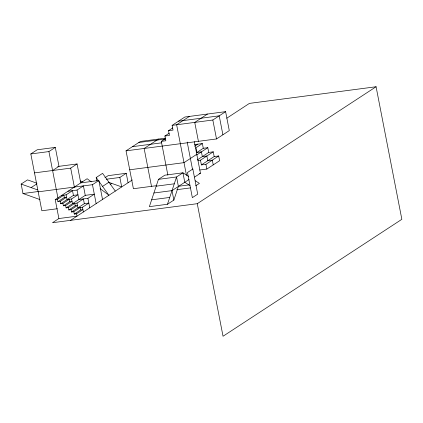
<?xml version="1.0" encoding="UTF-8"?>
<svg xmlns="http://www.w3.org/2000/svg" width="423" height="423" viewBox="0 0 423 423"><rect width="100%" height="100%" fill="white"/><g stroke="black" fill="none" stroke-linecap="round" stroke-linejoin="round"><path stroke-width="0.63" d="M189.922 185.575L184.782 182.265L182.942 172.801L164.848 175.175L158.461 179.352L149.372 206.646L167.466 204.267L173.853 200.09L178.395 186.443L176.555 176.973L182.942 172.801L188.6 176.439M167.466 204.267L176.555 176.973L158.461 179.352M57.375 208.729L41.861 210.77L30.821 153.951L37.203 149.779L55.302 147.4L58.982 166.334L52.595 170.511M30.821 153.951L48.915 151.571L55.302 147.4M39.995 199.577L22.99 193.528L21.15 184.058L27.537 179.881L36.33 183.011M31.117 187.606L36.97 183.778M34.501 172.891L70.689 168.132L77.076 163.955L80.756 182.895L98.855 180.515L102.535 199.455M156.669 185.665L133.404 188.721L126.038 150.847L140.41 141.451L165.61 138.136M197.266 203.685L223.037 336.253L401.85 219.315L376.079 86.747L197.266 203.685L52.51 222.715L58.892 218.538L55.212 199.603L87.143 178.718L91.294 181.874M57.475 199.302L63.862 195.125L64.322 197.493L57.935 201.671L57.475 199.302L55.212 199.603M167.873 175.127L161.311 141.356L165.832 140.759L164.912 136.026L169.438 135.429L168.518 130.696L173.039 130.099L172.119 125.367L184.893 117.012L225.607 111.661L229.287 130.601L216.513 138.95L126.038 150.847M61.599 195.426L66.125 194.829L72.507 190.651L73.428 195.389L60.658 203.743L60.198 201.374L66.585 197.197L64.322 197.493M189.414 116.42L176.645 124.769L186.458 175.275M67.987 191.249L77.034 190.059L83.421 185.882L85.261 195.352L66.099 207.878L65.639 205.515L72.026 201.337L69.763 201.634L63.381 205.811L62.921 203.442L69.303 199.265L69.763 201.634M96.804 180.684L96.19 177.528L102.578 173.351L115.305 191.101M168.518 130.696L172.774 127.91M158.503 139.072L144.132 148.468L151.497 186.342M164.912 136.026L169.168 133.24M38.181 191.831L92.468 184.692L98.855 180.515M66.125 194.829L67.046 199.566L71.566 198.969L77.954 194.792L73.428 195.389M104.952 177.75L108.145 175.661L126.239 173.282L128.079 182.752M161.311 141.356L165.567 138.57M207.508 114.041L194.739 122.395L198.419 141.33M68.362 207.582L74.749 203.405L75.209 205.774L68.822 209.951L68.362 207.582L66.099 207.878M71.566 198.969L72.486 203.706L77.012 203.109L83.4 198.932L84.32 203.669L71.545 212.018L71.085 209.655L77.472 205.478L75.209 205.774M102.556 186.406L108.944 182.228M77.034 190.059L78.874 199.529L87.921 198.339L94.308 194.162L85.261 195.352M106.279 179.241L119.852 177.459L126.239 173.282M110.128 184.423L111.725 183.381M172.119 125.367L212.832 120.016L225.607 111.661M73.808 211.722L80.196 207.545L80.656 209.914L74.268 214.091L73.808 211.722L71.545 212.018M77.012 203.109L77.932 207.846L82.453 207.249L88.841 203.072L84.32 203.669M74.268 214.091L76.531 213.795L82.913 209.618L80.656 209.914M70.604 220.335L132.415 179.912M226.786 118.197L249.417 103.397L376.079 86.747M194.649 146.231L197.842 144.148M196.901 152.46L203.283 148.283L202.363 143.55L195.981 147.727L196.901 152.46L201.422 151.868L202.342 156.6L206.868 156.008L207.788 160.74L212.309 160.148L213.229 164.88M196.78 154.295L184.005 162.649L129.718 169.787M196.632 154.998L207.809 147.69L208.729 152.423L197.552 159.735M200.481 160.185L213.255 151.831L214.175 156.563L201.401 164.917L200.481 160.185L197.895 160.523M201.401 164.917L205.927 164.325L218.696 155.971L219.616 160.703L206.847 169.057L199.735 169.993M153.914 192.999L172.008 190.62L189.039 179.484M194.606 177.063L200.46 173.234L194.321 141.668M195.669 185.819L199.397 183.386L195.283 180.737M178.506 121.19L219.22 115.839L222.9 134.773M138.813 142.493L165.308 139.008M132.425 146.67L161.507 142.847M194.612 144.571L202.363 143.55M57.687 166.503L77.076 163.955M203.283 148.283L207.809 147.69M208.729 152.423L213.255 151.831M214.175 156.563L218.696 155.971M22.99 193.528L38.498 191.487M199.164 173.404L200.46 173.234M156.187 186.178L174.281 183.799M57.935 201.671L60.198 201.374M178.554 186.273L188.896 184.914M60.658 203.743L62.921 203.442M176.851 189.684L190.424 187.902M63.381 205.811L65.639 205.515M68.822 209.951L71.085 209.655M151.64 199.82L169.739 197.441M58.892 218.538L76.991 216.158L76.531 213.795M108.209 182.128L121.692 186.924L119.852 177.459M80.143 180.965L82.49 181.795M21.15 184.058L37.568 189.895M100.108 188.573L108.923 195.278L96.19 177.528M212.832 120.016L216.513 138.95M205.927 164.325L206.847 169.057M187.199 142.059L192.476 169.205M172.008 190.62L173.853 200.09M92.468 184.692L96.148 203.632M87.921 198.339L89.761 207.809M82.453 207.249L83.373 211.986M70.689 168.132L74.374 187.072M48.915 151.571L57.993 198.287M192.83 169.026L187.468 172.531L192.349 197.652L197.715 194.146L192.83 169.026"/></g></svg>
